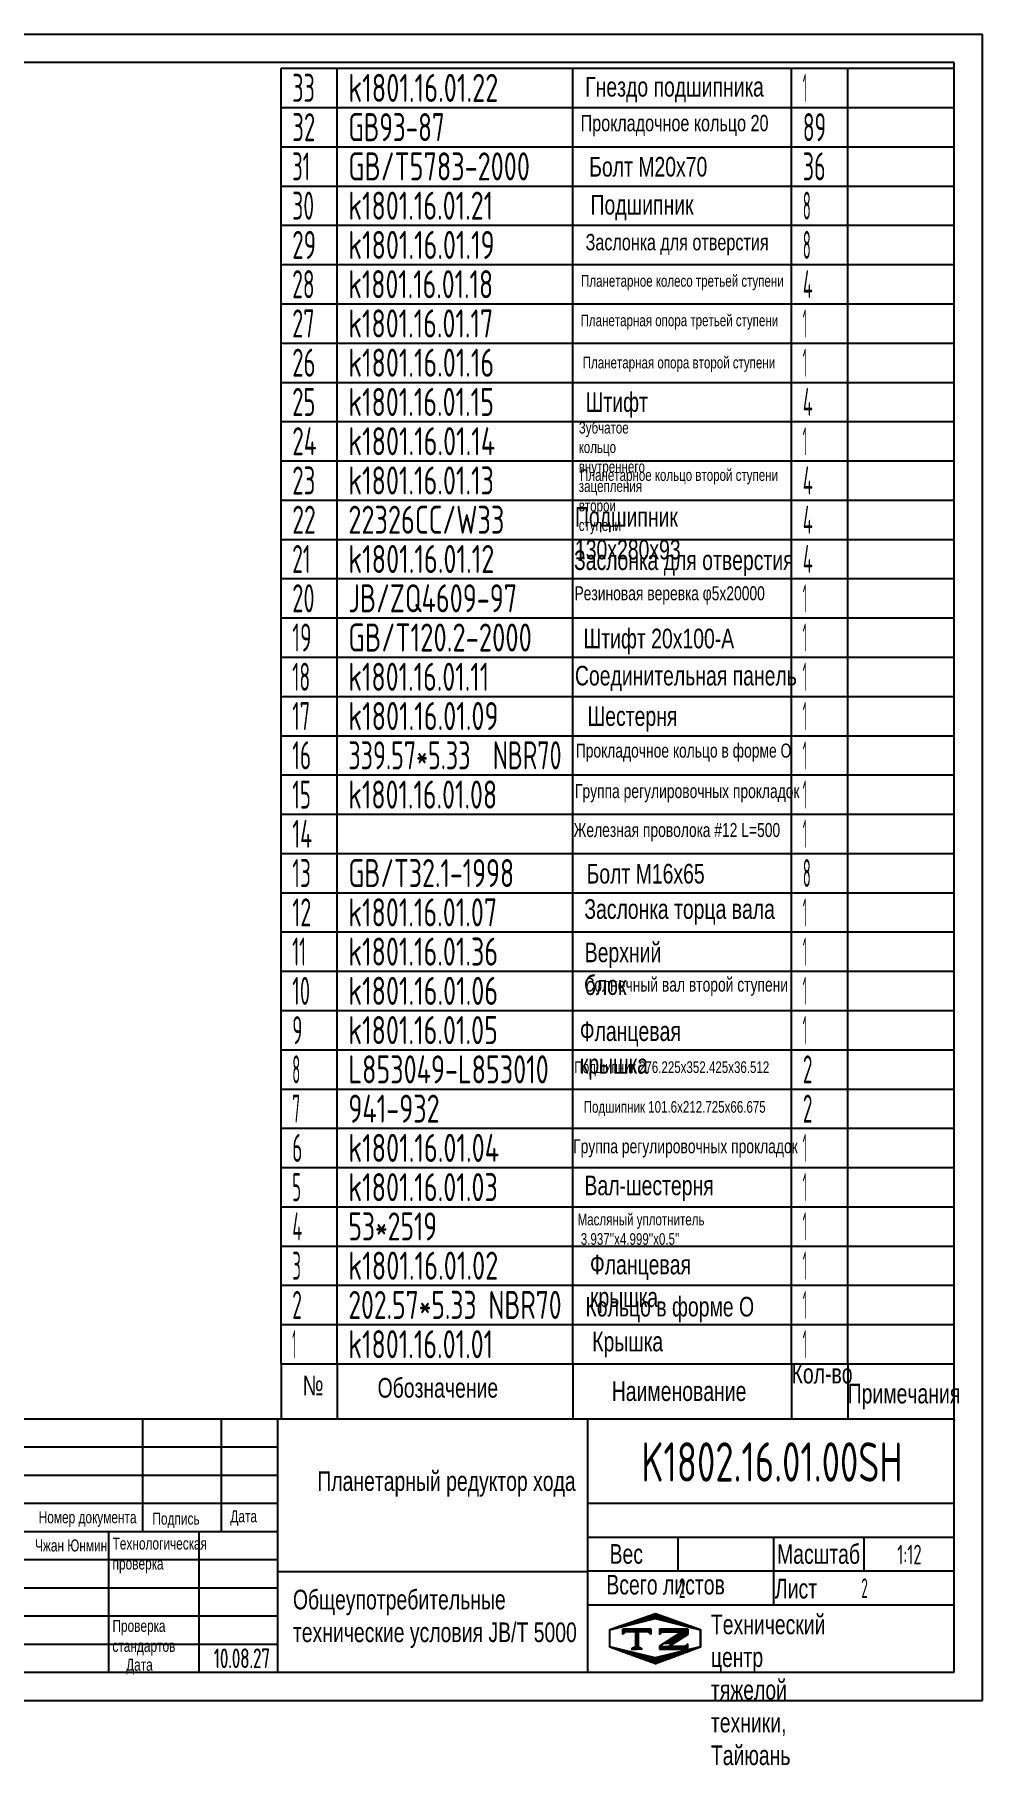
# Model space of a CAD drawing. Header units: millimetres. Extents: x 0 to 5040, y -139 to 3564.
# Drawn here: x 3013 to 5040, y -139 to 3564 of the extents above; entities that cross this region are included whole.
import ezdxf
from ezdxf.enums import TextEntityAlignment as Align

# ---------------------------------------------------------------- set-up
doc = ezdxf.new("R2010")
doc.units = ezdxf.units.MM
doc.header["$LTSCALE"] = 120
doc.linetypes.add('G', pattern=[2, 1.25, -0.25, 0.25, -0.25])
for name, color, linetype in [('01', 7, 'Continuous'), ('02', 1, 'Continuous'), ('05', 4, 'G'), ('11', 3, 'Continuous'), ('THICK', 7, 'Continuous')]:
    doc.layers.add(name, color=color, linetype=linetype)
doc.styles.get("Standard").update_dxf_attribs({"font": 'isocp', "width": 0.707, "bigfont": 'intecad.shx'})

# ---------------------------------------------------------------- blocks, each defined once
blk = doc.blocks.new('*U18')
at = {"layer": '01'}
for points in [[(415, 292), (25, 292)], [(25, 292), (25, 5)], [(415, 5), (415, 292)], [(25, 5), (415, 5)]]:
    blk.add_lwpolyline(points, dxfattribs=at)
at = {"layer": '02'}
for points in [[(420, 297), (0, 297)], [(0, 297), (0, 0)], [(420, 0), (420, 297)], [(0, 0), (420, 0)]]:
    blk.add_lwpolyline(points, dxfattribs=at)
blk = doc.blocks.new('*U21')
at = {"layer": '01'}
for p, q in [((0, -84), (0, 0)), ((1440, -84), (1440, 0))]:
    blk.add_line(p, q, dxfattribs=at)
at = {"layer": '02'}
for p, q in [((0, 0), (120, 0)), ((120, -84), (120, 0)), ((120, 0), (624, 0)), ((624, -84), (624, 0)), ((624, 0), (1092, 0)), ((1092, -84), (1092, 0)), ((1092, 0), (1212, 0)), ((1212, -84), (1212, 0)), ((1212, 0), (1440, 0))]:
    blk.add_line(p, q, dxfattribs=at)
blk = doc.blocks.new('*U22')
at = {"layer": '01'}
for p, q in [((0, -84), (0, 0)), ((1440, -84), (1440, 0))]:
    blk.add_line(p, q, dxfattribs=at)
at = {"layer": '02'}
for p, q in [((0, 0), (120, 0)), ((120, -84), (120, 0)), ((120, 0), (624, 0)), ((624, -84), (624, 0)), ((624, 0), (1092, 0)), ((1092, -84), (1092, 0)), ((1092, 0), (1212, 0)), ((1212, -84), (1212, 0)), ((1212, 0), (1440, 0))]:
    blk.add_line(p, q, dxfattribs=at)
blk = doc.blocks.new('*U23')
at = {"layer": '01'}
for p, q in [((0, -84), (0, 0)), ((1440, -84), (1440, 0))]:
    blk.add_line(p, q, dxfattribs=at)
at = {"layer": '02'}
for p, q in [((0, 0), (120, 0)), ((120, -84), (120, 0)), ((120, 0), (624, 0)), ((624, -84), (624, 0)), ((624, 0), (1092, 0)), ((1092, -84), (1092, 0)), ((1092, 0), (1212, 0)), ((1212, -84), (1212, 0)), ((1212, 0), (1440, 0))]:
    blk.add_line(p, q, dxfattribs=at)
blk = doc.blocks.new('*U24')
at = {"layer": '01'}
for p, q in [((0, -84), (0, 0)), ((1440, -84), (1440, 0))]:
    blk.add_line(p, q, dxfattribs=at)
at = {"layer": '02'}
for p, q in [((0, 0), (120, 0)), ((120, -84), (120, 0)), ((120, 0), (624, 0)), ((624, -84), (624, 0)), ((624, 0), (1092, 0)), ((1092, -84), (1092, 0)), ((1092, 0), (1212, 0)), ((1212, -84), (1212, 0)), ((1212, 0), (1440, 0))]:
    blk.add_line(p, q, dxfattribs=at)
blk = doc.blocks.new('*U25')
at = {"layer": '01'}
for p, q in [((0, -84), (0, 0)), ((1440, -84), (1440, 0))]:
    blk.add_line(p, q, dxfattribs=at)
at = {"layer": '02'}
for p, q in [((0, 0), (120, 0)), ((120, -84), (120, 0)), ((120, 0), (624, 0)), ((624, -84), (624, 0)), ((624, 0), (1092, 0)), ((1092, -84), (1092, 0)), ((1092, 0), (1212, 0)), ((1212, -84), (1212, 0)), ((1212, 0), (1440, 0))]:
    blk.add_line(p, q, dxfattribs=at)
blk = doc.blocks.new('*U26')
at = {"layer": '01'}
for p, q in [((0, -84), (0, 0)), ((1440, -84), (1440, 0))]:
    blk.add_line(p, q, dxfattribs=at)
at = {"layer": '02'}
for p, q in [((0, 0), (120, 0)), ((120, -84), (120, 0)), ((120, 0), (624, 0)), ((624, -84), (624, 0)), ((624, 0), (1092, 0)), ((1092, -84), (1092, 0)), ((1092, 0), (1212, 0)), ((1212, -84), (1212, 0)), ((1212, 0), (1440, 0))]:
    blk.add_line(p, q, dxfattribs=at)
blk = doc.blocks.new('*U27')
at = {"layer": '01'}
for p, q in [((0, -84), (0, 0)), ((1440, -84), (1440, 0))]:
    blk.add_line(p, q, dxfattribs=at)
at = {"layer": '02'}
for p, q in [((0, 0), (120, 0)), ((120, -84), (120, 0)), ((120, 0), (624, 0)), ((624, -84), (624, 0)), ((624, 0), (1092, 0)), ((1092, -84), (1092, 0)), ((1092, 0), (1212, 0)), ((1212, -84), (1212, 0)), ((1212, 0), (1440, 0))]:
    blk.add_line(p, q, dxfattribs=at)
blk = doc.blocks.new('*U28')
at = {"layer": '01'}
for p, q in [((0, -84), (0, 0)), ((1440, -84), (1440, 0))]:
    blk.add_line(p, q, dxfattribs=at)
at = {"layer": '02'}
for p, q in [((0, 0), (120, 0)), ((120, -84), (120, 0)), ((120, 0), (624, 0)), ((624, -84), (624, 0)), ((624, 0), (1092, 0)), ((1092, -84), (1092, 0)), ((1092, 0), (1212, 0)), ((1212, -84), (1212, 0)), ((1212, 0), (1440, 0))]:
    blk.add_line(p, q, dxfattribs=at)
blk = doc.blocks.new('*U29')
at = {"layer": '01'}
for p, q in [((0, -84), (0, 0)), ((1440, -84), (1440, 0))]:
    blk.add_line(p, q, dxfattribs=at)
at = {"layer": '02'}
for p, q in [((0, 0), (120, 0)), ((120, -84), (120, 0)), ((120, 0), (624, 0)), ((624, -84), (624, 0)), ((624, 0), (1092, 0)), ((1092, -84), (1092, 0)), ((1092, 0), (1212, 0)), ((1212, -84), (1212, 0)), ((1212, 0), (1440, 0))]:
    blk.add_line(p, q, dxfattribs=at)
blk = doc.blocks.new('*U30')
at = {"layer": '01'}
for p, q in [((0, -84), (0, 0)), ((1440, -84), (1440, 0))]:
    blk.add_line(p, q, dxfattribs=at)
at = {"layer": '02'}
for p, q in [((0, 0), (120, 0)), ((120, -84), (120, 0)), ((120, 0), (624, 0)), ((624, -84), (624, 0)), ((624, 0), (1092, 0)), ((1092, -84), (1092, 0)), ((1092, 0), (1212, 0)), ((1212, -84), (1212, 0)), ((1212, 0), (1440, 0))]:
    blk.add_line(p, q, dxfattribs=at)
blk = doc.blocks.new('*U31')
at = {"layer": '01'}
for p, q in [((0, -84), (0, 0)), ((1440, -84), (1440, 0))]:
    blk.add_line(p, q, dxfattribs=at)
at = {"layer": '02'}
for p, q in [((0, 0), (120, 0)), ((120, -84), (120, 0)), ((120, 0), (624, 0)), ((624, -84), (624, 0)), ((624, 0), (1092, 0)), ((1092, -84), (1092, 0)), ((1092, 0), (1212, 0)), ((1212, -84), (1212, 0)), ((1212, 0), (1440, 0))]:
    blk.add_line(p, q, dxfattribs=at)
blk = doc.blocks.new('*U32')
at = {"layer": '01'}
for p, q in [((0, -84), (0, 0)), ((1440, -84), (1440, 0))]:
    blk.add_line(p, q, dxfattribs=at)
at = {"layer": '02'}
for p, q in [((0, 0), (120, 0)), ((120, -84), (120, 0)), ((120, 0), (624, 0)), ((624, -84), (624, 0)), ((624, 0), (1092, 0)), ((1092, -84), (1092, 0)), ((1092, 0), (1212, 0)), ((1212, -84), (1212, 0)), ((1212, 0), (1440, 0))]:
    blk.add_line(p, q, dxfattribs=at)
blk = doc.blocks.new('*U33')
at = {"layer": '01'}
for p, q in [((0, -84), (0, 0)), ((1440, -84), (1440, 0))]:
    blk.add_line(p, q, dxfattribs=at)
at = {"layer": '02'}
for p, q in [((0, 0), (120, 0)), ((120, -84), (120, 0)), ((120, 0), (624, 0)), ((624, -84), (624, 0)), ((624, 0), (1092, 0)), ((1092, -84), (1092, 0)), ((1092, 0), (1212, 0)), ((1212, -84), (1212, 0)), ((1212, 0), (1440, 0))]:
    blk.add_line(p, q, dxfattribs=at)
blk = doc.blocks.new('*U34')
at = {"layer": '01'}
for p, q in [((0, -84), (0, 0)), ((1440, -84), (1440, 0))]:
    blk.add_line(p, q, dxfattribs=at)
at = {"layer": '02'}
for p, q in [((0, 0), (120, 0)), ((120, -84), (120, 0)), ((120, 0), (624, 0)), ((624, -84), (624, 0)), ((624, 0), (1092, 0)), ((1092, -84), (1092, 0)), ((1092, 0), (1212, 0)), ((1212, -84), (1212, 0)), ((1212, 0), (1440, 0))]:
    blk.add_line(p, q, dxfattribs=at)
blk = doc.blocks.new('*U35')
at = {"layer": '01'}
for p, q in [((0, -84), (0, 0)), ((1440, -84), (1440, 0))]:
    blk.add_line(p, q, dxfattribs=at)
at = {"layer": '02'}
for p, q in [((0, 0), (120, 0)), ((120, -84), (120, 0)), ((120, 0), (624, 0)), ((624, -84), (624, 0)), ((624, 0), (1092, 0)), ((1092, -84), (1092, 0)), ((1092, 0), (1212, 0)), ((1212, -84), (1212, 0)), ((1212, 0), (1440, 0))]:
    blk.add_line(p, q, dxfattribs=at)
blk = doc.blocks.new('*U36')
at = {"layer": '01'}
for p, q in [((0, -84), (0, 0)), ((1440, -84), (1440, 0))]:
    blk.add_line(p, q, dxfattribs=at)
at = {"layer": '02'}
for p, q in [((0, 0), (120, 0)), ((120, -84), (120, 0)), ((120, 0), (624, 0)), ((624, -84), (624, 0)), ((624, 0), (1092, 0)), ((1092, -84), (1092, 0)), ((1092, 0), (1212, 0)), ((1212, -84), (1212, 0)), ((1212, 0), (1440, 0))]:
    blk.add_line(p, q, dxfattribs=at)
blk = doc.blocks.new('*U37')
at = {"layer": '01'}
for p, q in [((0, -84), (0, 0)), ((1440, -84), (1440, 0))]:
    blk.add_line(p, q, dxfattribs=at)
at = {"layer": '02'}
for p, q in [((0, 0), (120, 0)), ((120, -84), (120, 0)), ((120, 0), (624, 0)), ((624, -84), (624, 0)), ((624, 0), (1092, 0)), ((1092, -84), (1092, 0)), ((1092, 0), (1212, 0)), ((1212, -84), (1212, 0)), ((1212, 0), (1440, 0))]:
    blk.add_line(p, q, dxfattribs=at)
blk = doc.blocks.new('*U38')
at = {"layer": '01'}
for p, q in [((0, -84), (0, 0)), ((1440, -84), (1440, 0))]:
    blk.add_line(p, q, dxfattribs=at)
at = {"layer": '02'}
for p, q in [((0, 0), (120, 0)), ((120, -84), (120, 0)), ((120, 0), (624, 0)), ((624, -84), (624, 0)), ((624, 0), (1092, 0)), ((1092, -84), (1092, 0)), ((1092, 0), (1212, 0)), ((1212, -84), (1212, 0)), ((1212, 0), (1440, 0))]:
    blk.add_line(p, q, dxfattribs=at)
blk = doc.blocks.new('*U39')
at = {"layer": '01'}
for p, q in [((0, -84), (0, 0)), ((1440, -84), (1440, 0))]:
    blk.add_line(p, q, dxfattribs=at)
at = {"layer": '02'}
for p, q in [((0, 0), (120, 0)), ((120, -84), (120, 0)), ((120, 0), (624, 0)), ((624, -84), (624, 0)), ((624, 0), (1092, 0)), ((1092, -84), (1092, 0)), ((1092, 0), (1212, 0)), ((1212, -84), (1212, 0)), ((1212, 0), (1440, 0))]:
    blk.add_line(p, q, dxfattribs=at)
blk = doc.blocks.new('*U40')
at = {"layer": '01'}
for p, q in [((0, -84), (0, 0)), ((1440, -84), (1440, 0))]:
    blk.add_line(p, q, dxfattribs=at)
at = {"layer": '02'}
for p, q in [((0, 0), (120, 0)), ((120, -84), (120, 0)), ((120, 0), (624, 0)), ((624, -84), (624, 0)), ((624, 0), (1092, 0)), ((1092, -84), (1092, 0)), ((1092, 0), (1212, 0)), ((1212, -84), (1212, 0)), ((1212, 0), (1440, 0))]:
    blk.add_line(p, q, dxfattribs=at)
blk = doc.blocks.new('*U41')
at = {"layer": '01'}
for p, q in [((0, -84), (0, 0)), ((1440, -84), (1440, 0))]:
    blk.add_line(p, q, dxfattribs=at)
at = {"layer": '02'}
for p, q in [((0, 0), (120, 0)), ((120, -84), (120, 0)), ((120, 0), (624, 0)), ((624, -84), (624, 0)), ((624, 0), (1092, 0)), ((1092, -84), (1092, 0)), ((1092, 0), (1212, 0)), ((1212, -84), (1212, 0)), ((1212, 0), (1440, 0))]:
    blk.add_line(p, q, dxfattribs=at)
blk = doc.blocks.new('*U42')
at = {"layer": '01'}
for p, q in [((0, -84), (0, 0)), ((1440, -84), (1440, 0))]:
    blk.add_line(p, q, dxfattribs=at)
at = {"layer": '02'}
for p, q in [((0, 0), (120, 0)), ((120, -84), (120, 0)), ((120, 0), (624, 0)), ((624, -84), (624, 0)), ((624, 0), (1092, 0)), ((1092, -84), (1092, 0)), ((1092, 0), (1212, 0)), ((1212, -84), (1212, 0)), ((1212, 0), (1440, 0))]:
    blk.add_line(p, q, dxfattribs=at)
blk = doc.blocks.new('*U43')
at = {"layer": '01'}
for p, q in [((0, -84), (0, 0)), ((1440, -84), (1440, 0))]:
    blk.add_line(p, q, dxfattribs=at)
at = {"layer": '02'}
for p, q in [((0, 0), (120, 0)), ((120, -84), (120, 0)), ((120, 0), (624, 0)), ((624, -84), (624, 0)), ((624, 0), (1092, 0)), ((1092, -84), (1092, 0)), ((1092, 0), (1212, 0)), ((1212, -84), (1212, 0)), ((1212, 0), (1440, 0))]:
    blk.add_line(p, q, dxfattribs=at)
blk = doc.blocks.new('*U44')
at = {"layer": '01'}
for p, q in [((0, -84), (0, 0)), ((1440, -84), (1440, 0))]:
    blk.add_line(p, q, dxfattribs=at)
at = {"layer": '02'}
for p, q in [((0, 0), (120, 0)), ((120, -84), (120, 0)), ((120, 0), (624, 0)), ((624, -84), (624, 0)), ((624, 0), (1092, 0)), ((1092, -84), (1092, 0)), ((1092, 0), (1212, 0)), ((1212, -84), (1212, 0)), ((1212, 0), (1440, 0))]:
    blk.add_line(p, q, dxfattribs=at)
blk = doc.blocks.new('*U45')
at = {"layer": '01'}
for p, q in [((0, -84), (0, 0)), ((1440, -84), (1440, 0))]:
    blk.add_line(p, q, dxfattribs=at)
at = {"layer": '02'}
for p, q in [((0, 0), (120, 0)), ((120, -84), (120, 0)), ((120, 0), (624, 0)), ((624, -84), (624, 0)), ((624, 0), (1092, 0)), ((1092, -84), (1092, 0)), ((1092, 0), (1212, 0)), ((1212, -84), (1212, 0)), ((1212, 0), (1440, 0))]:
    blk.add_line(p, q, dxfattribs=at)
blk = doc.blocks.new('*U46')
at = {"layer": '01'}
for p, q in [((0, -84), (0, 0)), ((1440, -84), (1440, 0))]:
    blk.add_line(p, q, dxfattribs=at)
at = {"layer": '02'}
for p, q in [((0, 0), (120, 0)), ((120, -84), (120, 0)), ((120, 0), (624, 0)), ((624, -84), (624, 0)), ((624, 0), (1092, 0)), ((1092, -84), (1092, 0)), ((1092, 0), (1212, 0)), ((1212, -84), (1212, 0)), ((1212, 0), (1440, 0))]:
    blk.add_line(p, q, dxfattribs=at)
blk = doc.blocks.new('*U47')
at = {"layer": '01'}
for p, q in [((0, -84), (0, 0)), ((1440, -84), (1440, 0))]:
    blk.add_line(p, q, dxfattribs=at)
at = {"layer": '02'}
for p, q in [((0, 0), (120, 0)), ((120, -84), (120, 0)), ((120, 0), (624, 0)), ((624, -84), (624, 0)), ((624, 0), (1092, 0)), ((1092, -84), (1092, 0)), ((1092, 0), (1212, 0)), ((1212, -84), (1212, 0)), ((1212, 0), (1440, 0))]:
    blk.add_line(p, q, dxfattribs=at)
blk = doc.blocks.new('*U48')
at = {"layer": '01'}
for p, q in [((0, -84), (0, 0)), ((1440, -84), (1440, 0))]:
    blk.add_line(p, q, dxfattribs=at)
at = {"layer": '02'}
for p, q in [((0, 0), (120, 0)), ((120, -84), (120, 0)), ((120, 0), (624, 0)), ((624, -84), (624, 0)), ((624, 0), (1092, 0)), ((1092, -84), (1092, 0)), ((1092, 0), (1212, 0)), ((1212, -84), (1212, 0)), ((1212, 0), (1440, 0))]:
    blk.add_line(p, q, dxfattribs=at)
blk = doc.blocks.new('*U49')
at = {"layer": '01'}
for p, q in [((0, -84), (0, 0)), ((1440, -84), (1440, 0))]:
    blk.add_line(p, q, dxfattribs=at)
at = {"layer": '02'}
for p, q in [((0, 0), (120, 0)), ((120, -84), (120, 0)), ((120, 0), (624, 0)), ((624, -84), (624, 0)), ((624, 0), (1092, 0)), ((1092, -84), (1092, 0)), ((1092, 0), (1212, 0)), ((1212, -84), (1212, 0)), ((1212, 0), (1440, 0))]:
    blk.add_line(p, q, dxfattribs=at)
blk = doc.blocks.new('*U50')
at = {"layer": '01'}
for p, q in [((0, -84), (0, 0)), ((1440, -84), (1440, 0))]:
    blk.add_line(p, q, dxfattribs=at)
at = {"layer": '02'}
for p, q in [((0, 0), (120, 0)), ((120, -84), (120, 0)), ((120, 0), (624, 0)), ((624, -84), (624, 0)), ((624, 0), (1092, 0)), ((1092, -84), (1092, 0)), ((1092, 0), (1212, 0)), ((1212, -84), (1212, 0)), ((1212, 0), (1440, 0))]:
    blk.add_line(p, q, dxfattribs=at)
blk = doc.blocks.new('*U51')
at = {"layer": '01'}
for p, q in [((0, -84), (0, 0)), ((1440, -84), (1440, 0))]:
    blk.add_line(p, q, dxfattribs=at)
at = {"layer": '02'}
for p, q in [((0, 0), (120, 0)), ((120, -84), (120, 0)), ((120, 0), (624, 0)), ((624, -84), (624, 0)), ((624, 0), (1092, 0)), ((1092, -84), (1092, 0)), ((1092, 0), (1212, 0)), ((1212, -84), (1212, 0)), ((1212, 0), (1440, 0))]:
    blk.add_line(p, q, dxfattribs=at)
blk = doc.blocks.new('*U52')
at = {"layer": '01'}
for p, q in [((0, -84), (0, 0)), ((1440, -84), (1440, 0))]:
    blk.add_line(p, q, dxfattribs=at)
at = {"layer": '02'}
for p, q in [((0, 0), (120, 0)), ((120, -84), (120, 0)), ((120, 0), (624, 0)), ((624, -84), (624, 0)), ((624, 0), (1092, 0)), ((1092, -84), (1092, 0)), ((1092, 0), (1212, 0)), ((1212, -84), (1212, 0)), ((1212, 0), (1440, 0))]:
    blk.add_line(p, q, dxfattribs=at)
blk = doc.blocks.new('*U53')
at = {"layer": '01'}
for p, q in [((0, -84), (0, 0)), ((0, 0), (120, 0)), ((120, 0), (624, 0)), ((624, 0), (1092, 0)), ((1092, 0), (1212, 0)), ((1212, 0), (1440, 0)), ((1440, -84), (1440, 0))]:
    blk.add_line(p, q, dxfattribs=at)
at = {"layer": '02'}
for p, q in [((120, -84), (120, 0)), ((624, -84), (624, 0)), ((1092, -84), (1092, 0)), ((1212, -84), (1212, 0))]:
    blk.add_line(p, q, dxfattribs=at)
blk = doc.blocks.new('*X98')
at = {"color": 0}
for p, q in [((127.06, 7.8), (132.06, 7.8)), ((127.06, 7.5), (132.06, 7.5)), ((127.06, 7.2), (127.32, 7.2)), ((129.23, 6.3), (131.04, 6.3)), ((129.7, 6.6), (131.51, 6.6)), ((130.16, 6.9), (131.98, 6.9)), ((130.62, 7.2), (132.06, 7.2)), ((127.84, 5.4), (129.64, 5.4)), ((128.3, 5.7), (130.1, 5.7)), ((128.77, 6), (130.57, 6))]:
    blk.add_line(p, q, dxfattribs=at)
blk = doc.blocks.new('*X99')
at = {"color": 0}
for p, q in [((127.06, 4.8), (132.06, 4.8)), ((127.06, 4.5), (132.06, 4.5)), ((131.84, 5.1), (132.06, 5.1))]:
    blk.add_line(p, q, dxfattribs=at)
blk = doc.blocks.new('*X97')
at = {"color": 0}
for p, q in [((122.34, 4.5), (123.72, 4.5)), ((122.82, 4.8), (123.24, 4.8))]:
    blk.add_line(p, q, dxfattribs=at)
blk = doc.blocks.new('*X96')
at = {"color": 0}
for p, q in [((120.53, 7.8), (125.53, 7.8)), ((120.53, 7.5), (125.53, 7.5)), ((120.53, 7.2), (120.79, 7.2)), ((125.27, 7.2), (125.53, 7.2))]:
    blk.add_line(p, q, dxfattribs=at)
blk = doc.blocks.new('*X95')
at = {"color": 0}
for p, q in [((122.38, 9.3), (124.32, 9.3)), ((123.24, 9.6), (125.52, 9.6)), ((124.1, 9.9), (128.52, 9.9)), ((124.97, 10.2), (127.67, 10.2)), ((125.83, 10.5), (126.82, 10.5)), ((127.02, 9.6), (129.37, 9.6)), ((128.22, 9.3), (130.22, 9.3)), ((118.22, 7.8), (118.32, 7.8)), ((118.22, 7.5), (118.27, 7.5)), ((118.22, 7.2), (118.27, 7.2)), ((118.22, 6.9), (118.27, 6.9)), ((118.22, 6.6), (118.27, 6.6)), ((118.22, 6.3), (118.27, 6.3)), ((118.94, 8.1), (119.52, 8.1)), ((119.8, 8.4), (120.72, 8.4)), ((120.66, 8.7), (121.92, 8.7)), ((121.52, 9), (123.12, 9)), ((129.42, 9), (131.07, 9)), ((130.62, 8.7), (131.92, 8.7)), ((131.82, 8.4), (132.77, 8.4)), ((133.02, 8.1), (133.62, 8.1)), ((134.22, 7.8), (134.32, 7.8)), ((134.27, 7.5), (134.32, 7.5)), ((134.27, 7.2), (134.32, 7.2)), ((134.27, 6.9), (134.32, 6.9)), ((134.27, 6.6), (134.32, 6.6)), ((134.27, 6.3), (134.32, 6.3)), ((118.22, 6), (118.27, 6)), ((118.22, 5.7), (118.27, 5.7)), ((118.22, 5.4), (118.27, 5.4)), ((118.22, 5.1), (118.27, 5.1)), ((118.22, 4.8), (118.27, 4.8)), ((118.79, 4.5), (119.42, 4.5)), ((119.61, 4.2), (120.62, 4.2)), ((120.43, 3.9), (121.82, 3.9)), ((121.26, 3.6), (123.02, 3.6)), ((122.08, 3.3), (124.22, 3.3)), ((128.32, 3.3), (130.51, 3.3)), ((129.52, 3.6), (131.32, 3.6)), ((130.72, 3.9), (132.14, 3.9)), ((131.92, 4.2), (132.95, 4.2)), ((133.12, 4.5), (133.76, 4.5)), ((134.27, 6), (134.32, 6)), ((134.27, 5.7), (134.32, 5.7)), ((134.27, 5.4), (134.32, 5.4)), ((134.27, 5.1), (134.32, 5.1)), ((134.27, 4.8), (134.32, 4.8)), ((122.91, 3), (125.42, 3)), ((123.73, 2.7), (128.89, 2.7)), ((124.55, 2.4), (128.07, 2.4)), ((125.38, 2.1), (127.26, 2.1)), ((126.2, 1.8), (126.45, 1.8)), ((127.12, 3), (129.7, 3))]:
    blk.add_line(p, q, dxfattribs=at)

msp = doc.modelspace()

# ---------------------------------------------------------------- linework, layer by layer
at = {"layer": '01'}
for p in [(4980, 600), (4980, 599.8)]:
    msp.add_point(p, dxfattribs=at)
at = {"layer": '05', "linetype": 'ByBlock'}
for p, q in [((3540, 720), (4980, 720)), ((3540, 720), (3540, 600)), ((3660, 720), (3660, 600)), ((4164, 720), (4164, 600)), ((4632, 720), (4632, 600)), ((4752, 720), (4752, 600))]:
    msp.add_line(p, q, dxfattribs=at)
at = {"layer": 'THICK'}
for p, q in [((2808.5, 602.5), (4980, 602.5)), ((3244.1, 361.4), (3244.1, 602.5)), ((3412.9, 361.4), (3412.9, 602.5)), ((3533.4, 60), (3533.4, 602.5)), ((4196.4, 60), (4196.4, 602.5)), ((4980, 60), (4980, 602.5)), ((2810.1, 421.6), (3533.4, 421.6)), ((4196.4, 421.6), (4980, 421.6)), ((2810.1, 361.4), (3533.4, 361.4)), ((3171.8, 60), (3171.8, 361.4)), ((3364.6, 60), (3364.6, 361.4)), ((4196.4, 349.3), (4980, 349.3)), ((4389.3, 277), (4389.3, 349.3)), ((4594.2, 204.7), (4594.2, 349.3)), ((4787.1, 277), (4787.1, 349.3)), ((3533.4, 275.9), (4196.4, 275.9)), ((4196.4, 277), (4980, 277)), ((4196.4, 204.7), (4980, 204.7)), ((2810.1, 60), (4980, 60))]:
    msp.add_line(p, q, dxfattribs=at)
at = {"layer": 'THICK', "color": 3}
for p, q in [((2810.1, 542.2), (3533.4, 542.2)), ((2810.1, 481.9), (3533.4, 481.9)), ((2810.1, 301.1), (3533.4, 301.1)), ((2810.1, 240.8), (3533.4, 240.8)), ((4242.9, 151.7), (4340.6, 185.7)), ((4340.6, 185.7), (4437, 151.7)), ((2810.1, 180.5), (3533.4, 180.5)), ((4242.9, 113.8), (4242.9, 151.7)), ((4243.5, 150.9), (4339.9, 175)), ((4243.5, 114.8), (4243.5, 150.9)), ((4270.7, 140.8), (4270.7, 152.8)), ((4270.7, 152.8), (4331, 152.8)), ((4331, 152.8), (4331, 140.8)), ((4339.9, 175), (4436.4, 150.9)), ((4349.5, 152.8), (4349.5, 140.8)), ((4349.5, 152.8), (4409.7, 152.8)), ((4409.7, 152.8), (4409.7, 140.8)), ((4436.4, 150.9), (4436.4, 114.8)), ((4437, 151.7), (4437, 113.8)), ((2810.1, 120.3), (3533.4, 120.3)), ((4340.6, 78.2), (4242.9, 113.8)), ((4339.9, 90.6), (4243.5, 114.8)), ((4276.8, 146.8), (4270.7, 140.8)), ((4325, 146.8), (4276.8, 146.8)), ((4300.9, 116.5), (4289.2, 109.2)), ((4298.2, 146.8), (4298.2, 113.8)), ((4300.9, 146.8), (4300.9, 113.8)), ((4300.9, 116.5), (4312.6, 109.2)), ((4303.9, 146.8), (4303.9, 113.8)), ((4331, 140.8), (4325, 146.8)), ((4436.4, 114.8), (4339.9, 90.6)), ((4437, 113.8), (4340.6, 78.2)), ((4349.5, 140.8), (4355.5, 146.8)), ((4396.9, 146.8), (4349.5, 116.1)), ((4349.5, 116.1), (4349.5, 109.2)), ((4355.5, 146.8), (4396.9, 146.8)), ((4378.9, 121.1), (4369.6, 115.2)), ((4403.7, 115.2), (4369.6, 115.2)), ((4409.7, 140.9), (4378.9, 121.1)), ((4409.7, 121.2), (4403.7, 115.2)), ((4409.7, 109.2), (4409.7, 121.2)), ((4289.2, 109.2), (4300.9, 109.2)), ((4312.6, 109.2), (4300.9, 109.2)), ((4349.5, 109.2), (4409.7, 109.2))]:
    msp.add_line(p, q, dxfattribs=at)

# ---------------------------------------------------------------- block references
at = {"layer": '05', "xscale": 12, "yscale": 12, "zscale": 12}
msp.add_blockref('*U18', (0, 0), dxfattribs=at)
at = {"layer": '05'}
for name, p in [('*U53', (3540, 3492)), ('*U52', (3540, 3408)), ('*U51', (3540, 3324)), ('*U50', (3540, 3240)), ('*U49', (3540, 3156)), ('*U48', (3540, 3072)), ('*U47', (3540, 2988)), ('*U46', (3540, 2904)), ('*U45', (3540, 2820)), ('*U44', (3540, 2736)), ('*U43', (3540, 2652)), ('*U42', (3540, 2568)), ('*U41', (3540, 2484)), ('*U40', (3540, 2400)), ('*U39', (3540, 2316)), ('*U38', (3540, 2232)), ('*U37', (3540, 2148)), ('*U36', (3540, 2064)), ('*U35', (3540, 1980)), ('*U34', (3540, 1896)), ('*U33', (3540, 1812)), ('*U32', (3540, 1728)), ('*U31', (3540, 1644)), ('*U30', (3540, 1560)), ('*U29', (3540, 1476)), ('*U28', (3540, 1392)), ('*U27', (3540, 1308)), ('*U26', (3540, 1224)), ('*U25', (3540, 1140)), ('*U24', (3540, 1056)), ('*U23', (3540, 972)), ('*U22', (3540, 888)), ('*U21', (3540, 804))]:
    msp.add_blockref(name, p, dxfattribs=at)
at = {"layer": 'THICK', "color": 3, "xscale": 12.05485400085126, "yscale": 12.05485400085036, "zscale": 12.0548540008512}
for name in ['*X95', '*X96', '*X98', '*X97', '*X99']:
    msp.add_blockref(name, (2817.8, 57.1), dxfattribs=at)

# ---------------------------------------------------------------- texts
at = {"layer": '01', "attachment_point": 1}
for s, insert, char_height in [('{\\fArial|b0|i0|c204|p34;Номер документа}', (3021.7, 404.6), 25.704), ('{\\fArial|b0|i0|c204|p34;Подпись}', (3264.9, 401.6), 25.704), ('{\\fArial|b0|i0|c204|p34;Дата}', (3431.6, 406.6), 25.704), ('{\\fArial|b0|i0|c204|p34;\\C3;Чжан Юнмин}', (3013.8, 344.2), 25.704), ('{\\fArial|b0|i0|c204|p34;Технологическая\\Pпроверка}', (3179.7, 348.4), 25.704), ('{\\fArial|b0|i0|c204|p34;Вес}', (4242.7, 334.3), 41.983), ('{\\fArial|b0|i0|c204|p34;Проверка\\Pстандартов}', (3179.4, 172.2), 25.704), ('{\\fArial|b0|i0|c204|p34;Дата}', (3208.6, 89), 25.704)]:
    msp.add_mtext(s, dxfattribs=dict(at, insert=insert, char_height=char_height))
at = {"layer": '01', "insert": (4459.4, 183.4), "char_height": 41.983, "width": 1.973, "attachment_point": 1}
msp.add_mtext('{\\fArial|b0|i0|c204|p34;Технический центр\\Pтяжелой техники, Тайюань}', dxfattribs=at)
at = {"layer": '05', "attachment_point": 1}
for s, insert, char_height in [('{\\fArial|b0|i0|c204|p34;\\C3;Гнездо подшипника}', (4190.4, 3473.4), 42), ('{\\fArial|b0|i0|c204|p34;\\C3;Прокладочное кольцо 20}', (4180.7, 3392.2), 35), ('{\\fArial|b0|i0|c204|p34;\\C3;Болт М20х70}', (4199.1, 3302.3), 42), ('{\\fArial|b0|i0|c204|p34;\\C3;Подшипник}', (4202, 3221.1), 42), ('{\\fArial|b0|i0|c204|p34;\\C3;Заслонка для отверстия}', (4191.4, 3137.5), 35), ('{\\fArial|b0|i0|c204|p34;\\C3;Планетарное колесо третьей ступени}', (4181.7, 3049.5), 25), ('{\\fArial|b0|i0|c204|p34;\\C3;Планетарная опора третьей ступени}', (4180.7, 2965.1), 25), ('{\\fArial|b0|i0|c204|p34;\\C3;Планетарная опора второй ступени}', (4185.3, 2874.8), 25), ('{\\fArial|b0|i0|c204|p34;\\C3;Штифт}', (4191.4, 2798.8), 42), ('{\\fArial|b0|i0|c204|p34;\\C3;Планетарное кольцо второй ступени}', (4179.6, 2634.1), 25), ('{\\fArial|b0|i0|c204|p34;\\C3;Заслонка для отверстия}', (4166.6, 2460.5), 42), ('{\\fArial|b0|i0|c204|p34;\\C3;Резиновая веревка \\fArial|b0|i0|c0|p34;φ\\fArial|b0|i0|c204|p34;5х20000}', (4167.6, 2383.7), 30), ('{\\fArial|b0|i0|c204|p34;\\C3;Штифт 20х100-А}', (4186.8, 2292.9), 42), ('{\\fArial|b0|i0|c204|p34;\\C3;Соединительная панель}', (4168.6, 2213.5), 42), ('{\\fArial|b0|i0|c204|p34;\\C3;Прокладочное кольцо в форме О}', (4170.4, 2047.1), 30), ('{\\fArial|b0|i0|c204|p34;\\C3;Группа регулировочных прокладок}', (4168.6, 1960.5), 30), ('{\\fArial|b0|i0|c204|p34;\\C3;Железная проволока \\fArial|b0|i0|c0|p34;#12 L=500}', (4165.7, 1877.2), 30), ('{\\fArial|b0|i0|c204|p34;\\C3;Болт М16х65}', (4193.5, 1789.7), 42), ('{\\fArial|b0|i0|c204|p34;\\C3;Заслонка торца вала}', (4188.7, 1714.1), 42), ('{\\fArial|b0|i0|c204|p34;\\C3;Солнечный вал второй ступени}', (4188.7, 1546.4), 30), ('{\\fArial|b0|i0|c204|p34;\\C3;Подшипник 276.225х352.425х36.512}', (4167.6, 1367.2), 25), ('{\\fArial|b0|i0|c204|p34;\\C3;Подшипник 101.6х212.725х66.675}', (4187.4, 1282.2), 25), ('{\\fArial|b0|i0|c204|p34;\\C3;Группа регулировочных прокладок}', (4164.8, 1200.5), 30), ('{\\fArial|b0|i0|c204|p34;\\C3;Вал-шестерня}', (4189.1, 1122.8), 42), ("{\\fArial|b0|i0|c204|p34;\\C3;Масляный уплотнитель\\P 3.937\\fArial|b0|i0|c0|p34;''x4.999''x0.5''}", (4174.3, 1041.3), 25), ('{\\fArial|b0|i0|c204|p34;\\C3;Кольцо в форме О}', (4191.2, 863.3), 42), ('{\\fArial|b0|i0|c204|p34;\\C3;Крышка}', (4205.6, 788.7), 42), ('{\\fArial|b0|i0|c204|p34;\\C0;Кол-во}', (4632, 720), 42), ('{\\fArial|b0|i0|c204|p34;\\C0;№}', (3586.3, 694.5), 42), ('{\\fArial|b0|i0|c204|p34;\\C0;Обозначение}', (3746.5, 689.7), 42), ('{\\fArial|b0|i0|c204|p34;\\C0;Наименование}', (4247.4, 682.5), 42), ('{\\fArial|b0|i0|c204|p34;\\C0;Примечания}', (4752, 677.3), 42), ('{\\fArial|b0|i0|c204|p34;\\C3;Планетарный редуктор хода}', (3617.6, 490.1), 42), ('{\\fArial|b0|i0|c204|p34;\\C0;Масштаб}', (4600.9, 334.1), 42), ('{\\fArial|b0|i0|c204|p34;\\C0;Всего листов}', (4235.8, 268.5), 42), ('{\\fArial|b0|i0|c204|p34;\\C0;Лист}', (4596.4, 260), 42), ('{\\fArial|b0|i0|c204|p34;\\C0;Общеупотребительные\\Pтехнические условия \\fArial|b0|i0|c0|p34;JB/T 5000}', (3565.4, 236.6), 42)]:
    msp.add_mtext(s, dxfattribs=dict(at, insert=insert, char_height=char_height))
for s, insert, char_height, width in [('{\\fArial|b0|i0|c204|p34;\\C3;Зубчатое кольцо внутреннего \\Pзацепления второй ступени}', (4176.8, 2735.4), 25, 0.968), ('{\\fArial|b0|i0|c204|p34;\\C3;Подшипник 130х280х93}', (4168.6, 2553.3), 42, 0.957), ('{\\fArial|b0|i0|c204|p34;\\C3;Шестерня}', (4195.4, 2126.9), 42, 0.957), ('{\\fArial|b0|i0|c204|p34;\\C3;Верхний блок}', (4189.6, 1621.3), 42, 1.915), ('{\\fArial|b0|i0|c204|p34;\\C3;Фланцевая крышка}', (4179.1, 1452.7), 42, 0.957), ('{\\fArial|b0|i0|c204|p34;\\C3;Фланцевая крышка}', (4200.8, 953.5), 42, 1.204)]:
    msp.add_mtext(s, dxfattribs=dict(at, insert=insert, char_height=char_height, width=width))
at = {"layer": '11'}
for s, height, width, p, p2 in [('33', 60, 0.624881, (3564, 3420), (3612.4, 3420)), ('k1801.16.01.22', 60, 0.693245, (3684, 3420), (4004.7, 3420)), ('1', 60, 0.404, (4656, 3420), (4664.5, 3420)), ('32', 60, 0.626049, (3564, 3336), (3613.2, 3336)), ('GB93-87', 60, 0.692981, (3684, 3336), (3890, 3336)), ('89', 60, 0.626756, (4656, 3336), (4705.7, 3336)), ('31', 60, 0.606, (3564, 3252), (3602.2, 3252)), ('GB/T5783-2000', 60, 0.699493, (3684, 3252), (4072.3, 3252)), ('36', 60, 0.625398, (4656, 3252), (4704.8, 3252)), ('30', 60, 0.622213, (3564, 3168), (3610.7, 3168)), ('k1801.16.01.21', 60, 0.692765, (3684, 3168), (3993.7, 3168)), ('8', 60, 0.514182, (4656, 3168), (4673, 3168)), ('29', 60, 0.640341, (3564, 3084), (3614.8, 3084)), ('k1801.16.01.19', 60, 0.692901, (3684, 3084), (3996.7, 3084)), ('8', 60, 0.514182, (4656, 3084), (4673, 3084)), ('28', 60, 0.636523, (3564, 3000), (3611.7, 3000)), ('k1801.16.01.18', 60, 0.692765, (3684, 3000), (3993.7, 3000)), ('4', 60, 0.543846, (4656, 3000), (4677.2, 3000)), ('27', 60, 0.636523, (3564, 2916), (3611.7, 2916)), ('k1801.16.01.17', 60, 0.692765, (3684, 2916), (3993.7, 2916)), ('1', 60, 0.404, (4656, 2916), (4664.5, 2916)), ('26', 60, 0.639213, (3564, 2832), (3613.8, 2832)), ('k1801.16.01.16', 60, 0.692859, (3684, 2832), (3995.8, 2832)), ('1', 60, 0.404, (4656, 2832), (4664.5, 2832)), ('25', 60, 0.638783, (3564, 2748), (3613.5, 2748)), ('k1801.16.01.15', 60, 0.692844, (3684, 2748), (3995.4, 2748)), ('4', 60, 0.543846, (4656, 2748), (4677.2, 2748)), ('24', 60, 0.641743, (3564, 2664), (3616, 2664)), ('k1801.16.01.14', 60, 0.692954, (3684, 2664), (3997.9, 2664)), ('1', 60, 0.404, (4656, 2664), (4664.5, 2664)), ('23', 60, 0.638783, (3564, 2580), (3613.5, 2580)), ('k1801.16.01.13', 60, 0.692844, (3684, 2580), (3995.4, 2580)), ('4', 60, 0.543846, (4656, 2580), (4677.2, 2580)), ('22', 60, 0.639754, (3564, 2496), (3614.3, 2496)), ('22326CC/W33', 60, 0.695976, (3684, 2496), (4017.7, 2496)), ('4', 60, 0.543846, (4656, 2496), (4677.2, 2496)), ('21', 60, 0.623098, (3564, 2412), (3603.3, 2412)), ('k1801.16.01.12', 60, 0.692879, (3684, 2412), (3996.2, 2412)), ('4', 60, 0.543846, (4656, 2412), (4677.2, 2412)), ('20', 60, 0.636567, (3564, 2328), (3611.8, 2328)), ('JB/ZQ4609-97', 60, 0.69475, (3684, 2328), (4044.9, 2328)), ('1', 60, 0.404, (4656, 2328), (4664.5, 2328)), ('19', 60, 0.612447, (3564, 2244), (3605.2, 2244)), ('GB/T120.2-2000', 60, 0.699573, (3684, 2244), (4076.5, 2244)), ('1', 60, 0.404, (4656, 2244), (4664.5, 2244)), ('18', 60, 0.606, (3564, 2160), (3602.2, 2160)), ('k1801.16.01.11', 60, 0.692372, (3684, 2160), (3985.2, 2160)), ('1', 60, 0.404, (4656, 2160), (4664.5, 2160)), ('17', 60, 0.606, (3564, 2076), (3602.2, 2076)), ('k1801.16.01.09', 60, 0.693266, (3684, 2076), (4005.2, 2076)), ('1', 60, 0.404, (4656, 2076), (4664.5, 2076)), ('16', 60, 0.610556, (3564, 1992), (3604.3, 1992)), ('339.57*5.33  NBR70', 60, 0.669351, (3684, 1992), (4140, 1992)), ('1', 60, 0.404, (4656, 1992), (4664.5, 1992)), ('15', 60, 0.609833, (3564, 1908), (3603.9, 1908)), ('k1801.16.01.08', 60, 0.693137, (3684, 1908), (4002.2, 1908)), ('1', 60, 0.404, (4656, 1908), (4664.5, 1908)), ('14', 60, 0.614783, (3564, 1824), (3606.4, 1824)), ('1', 60, 0.404, (4656, 1824), (4664.5, 1824)), ('13', 60, 0.609833, (3564, 1740), (3603.9, 1740)), ('GB/T32.1-1998', 60, 0.698789, (3684, 1740), (4038.6, 1740)), ('8', 60, 0.514182, (4656, 1740), (4673, 1740)), ('12', 60, 0.611465, (3564, 1656), (3604.7, 1656)), ('k1801.16.01.07', 60, 0.693137, (3684, 1656), (4002.2, 1656)), ('1', 60, 0.404, (4656, 1656), (4664.5, 1656)), ('11', 60, 0.582235, (3564, 1572), (3593.7, 1572)), ('k1801.16.01.36', 60, 0.693227, (3684, 1572), (4004.3, 1572)), ('1', 60, 0.404, (4656, 1572), (4664.5, 1572)), ('10', 60, 0.606076, (3564, 1488), (3602.2, 1488)), ('k1801.16.01.06', 60, 0.693227, (3684, 1488), (4004.3, 1488)), ('1', 60, 0.404, (4656, 1488), (4664.5, 1488)), ('9', 60, 0.579528, (3564, 1404), (3585.6, 1404)), ('k1801.16.01.05', 60, 0.693212, (3684, 1404), (4003.9, 1404)), ('1', 60, 0.404, (4656, 1404), (4664.5, 1404)), ('8', 60, 0.514182, (3564, 1320), (3581, 1320)), ('L853049-L853010', 60, 0.696658, (3684, 1320), (4112.6, 1320)), ('2', 60, 0.562593, (4656, 1320), (4676.6, 1320)), ('941-932', 60, 0.690202, (3684, 1236), (3879.3, 1236)), ('7', 60, 0.514182, (3564, 1236), (3581, 1236)), ('2', 60, 0.562593, (4656, 1236), (4676.6, 1236)), ('6', 60, 0.600695, (3564, 1152), (3585.6, 1152)), ('k1801.16.01.04', 60, 0.693316, (3684, 1152), (4006.4, 1152)), ('1', 60, 0.404, (4656, 1152), (4664.5, 1152)), ('5', 60, 0.527686, (3564, 1068), (3582.7, 1068)), ('k1801.16.01.03', 60, 0.693212, (3684, 1068), (4003.9, 1068)), ('1', 60, 0.404, (4656, 1068), (4664.5, 1068)), ('4', 60, 0.543846, (3564, 984), (3585.2, 984)), ('53*2519', 60, 0.684053, (3684, 984), (3873.7, 984)), ('1', 60, 0.404, (4656, 984), (4664.5, 984)), ('3', 60, 0.527686, (3564, 900), (3582.7, 900)), ('k1801.16.01.02', 60, 0.693245, (3684, 900), (4004.7, 900)), ('1', 60, 0.404, (4656, 900), (4664.5, 900)), ('2', 60, 0.562593, (3564, 816), (3584.6, 816)), ('202.57*5.33 NBR70', 60, 0.694014, (3684, 816), (4140, 816)), ('1', 60, 0.404, (4656, 816), (4664.5, 816)), ('1', 60, 0.404, (3564, 732), (3572.5, 732)), ('k1801.16.01.01', 60, 0.692765, (3684, 732), (3993.7, 732)), ('1', 60, 0.404, (4656, 732), (4664.5, 732)), ('K1802.16.01.00SH', 84, 0.695901, (4310.7, 468), (4869.3, 468)), ('1:12', 42, 0.651478, (4857.9, 291), (4910.1, 291)), ('2', 42, 0.562593, (4390.8, 219), (4405.2, 219)), ('2', 42, 0.562593, (4780.8, 219), (4795.2, 219)), ('10.08.27', 42, 0.642055, (3396, 69), (3516, 69)), ('10.08.27', 41.98, 0.642055, (3396.6, 69), (3516.6, 69))]:
    msp.add_text(s, height=height, dxfattribs=dict(at, width=width)).set_placement(p, p2, align=Align.FIT)

doc.saveas('drawing.dxf')
